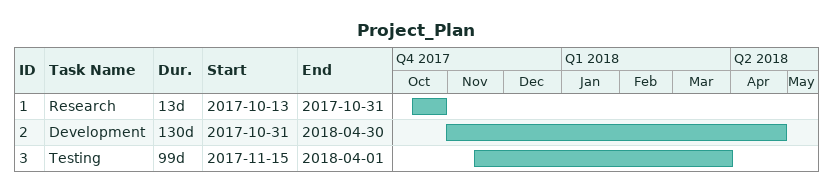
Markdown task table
Project_Plan

| ID | Task | Duration | Start | Finish |
|---|---|---|---|---|
| 1 | Research | 13d | 2017-10-13 | 2017-10-31 |
| 2 | Development | 130d | 2017-10-31 | 2018-04-30 |
| 3 | Testing | 99d | 2017-11-15 | 2018-04-01 |
